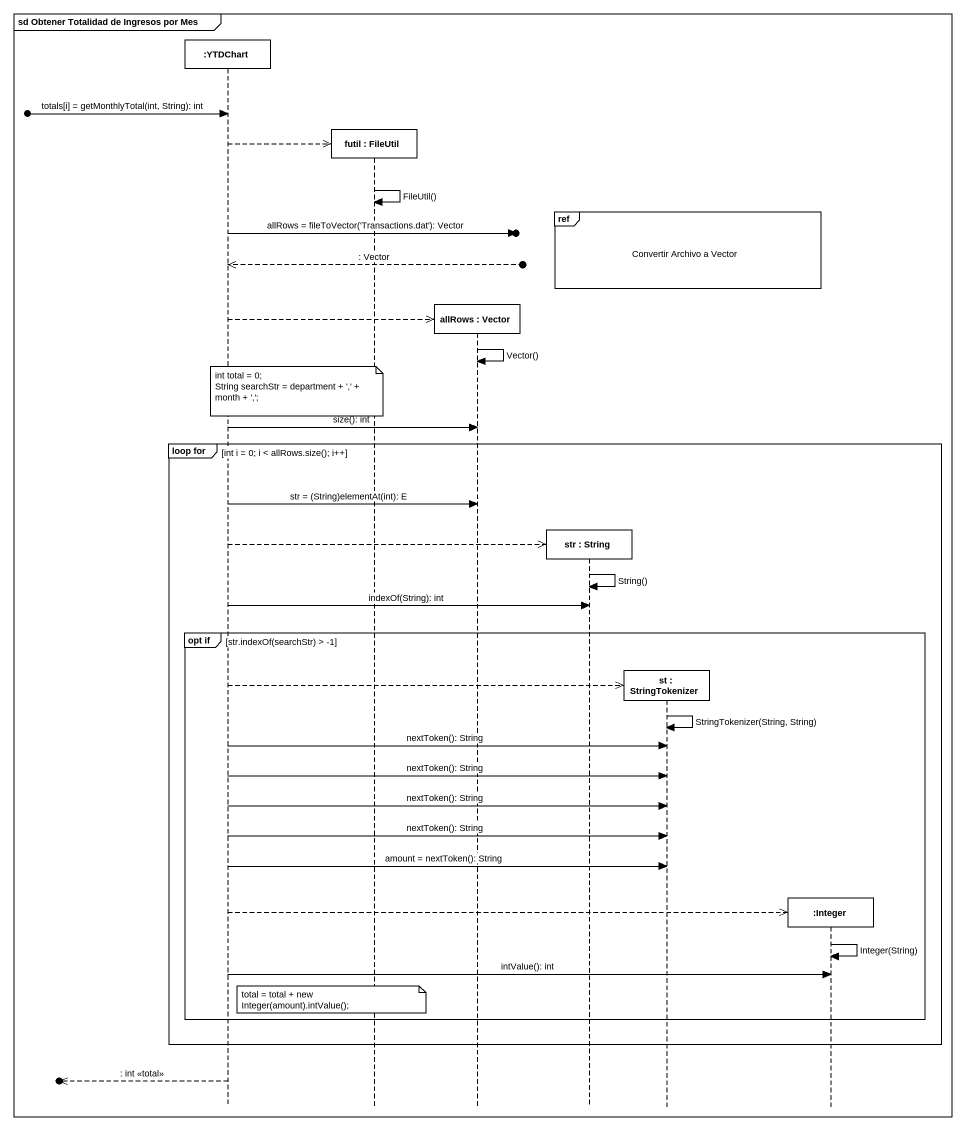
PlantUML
@startuml
mainframe sd Obtener Totalidad de Ingresos por Mes
hide footbox
participant ":YTDChart" as YTDChart
participant "futil : FileUtil" as futil
participant "allRows : Vector" as allRows
participant "str : String" as str
participant "st : StringTokenizer" as st
participant ":Integer" as Integer

[o-> YTDChart : totals[i] = getMonthlyTotal(int, String): int
YTDChart -->> futil **
futil -> futil : FileUtil()
ref over str, st : Convertir Archivo a Vector
YTDChart ->o] : allRows = fileToVector('Transactions.dat'): Vector
YTDChart <<--o] : : Vector
YTDChart -->> allRows **
allRows -> allRows : Vector()
note over YTDChart
  int total = 0;
  String searchStr = department + ',' + month + ',';
end note
YTDChart -> allRows : size(): int
group loop for [int i = 0; i < allRows.size(); i++]
  YTDChart -> allRows : str = (String)elementAt(int): E
  YTDChart -->> str **
  str -> str : String()
  YTDChart -> str : indexOf(String): int
  group opt if [str.indexOf(searchStr) > -1]
    YTDChart -->> st **
    st -> st : StringTokenizer(String, String)
    YTDChart -> st : nextToken(): String
    YTDChart -> st : nextToken(): String
    YTDChart -> st : nextToken(): String
    YTDChart -> st : nextToken(): String
    YTDChart -> st : amount = nextToken(): String
    YTDChart -->> Integer **
    Integer -> Integer : Integer(String)
    YTDChart -> Integer : intValue(): int
    note over futil : total = total + new Integer(amount).intValue();
  end
end
[o<<-- YTDChart : : int <<total>>
@enduml
